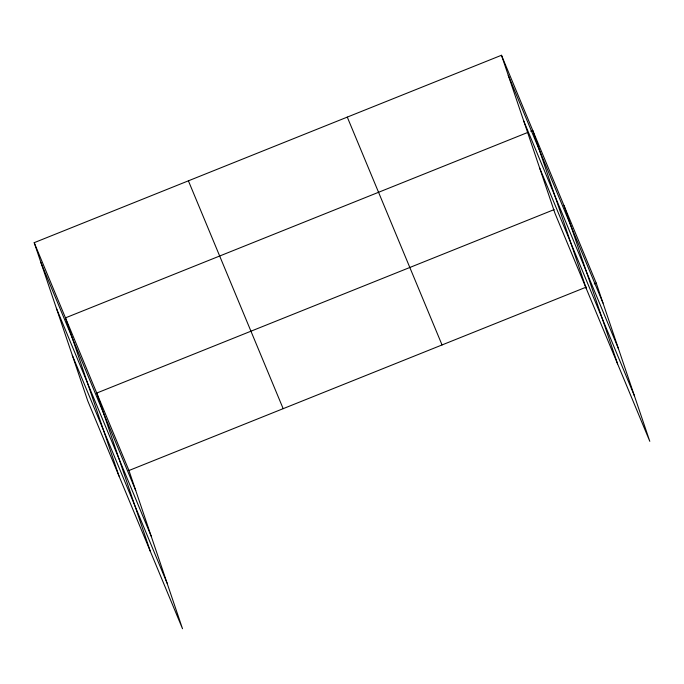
<?xml version="1.0" encoding="UTF-8"?>
<svg xmlns="http://www.w3.org/2000/svg" width="684" height="684" viewBox="0 0 684 684"><rect width="100%" height="100%" fill="white"/><g stroke="black" fill="none" stroke-linecap="round" stroke-linejoin="round"><path stroke-width="1.03" d="M34.2 242.675L128.96 470.515L182.517 628.741L87.757 400.901L34.2 242.675L501.483 55.259L596.243 283.099L649.8 441.325L555.04 213.485L501.483 55.259M527.809 132.431L65.467 317.863L119.025 476.09M530.775 131.243L532.75 130.447L586.308 288.674M554.143 209.595L96.743 393.052L150.3 551.27M128.96 470.515L586.359 287.066M594.268 283.894L596.243 283.099M508.246 75.249L603.006 303.089M523.688 120.863L618.447 348.703M539.599 167.871L634.359 395.703M347.284 117.109L442.044 344.95M188.399 180.833L283.167 408.664M40.963 262.665L135.723 490.505M56.404 308.279L151.164 536.119M72.316 355.287L167.076 583.119M564.026 205.636L617.584 363.862"/></g></svg>
